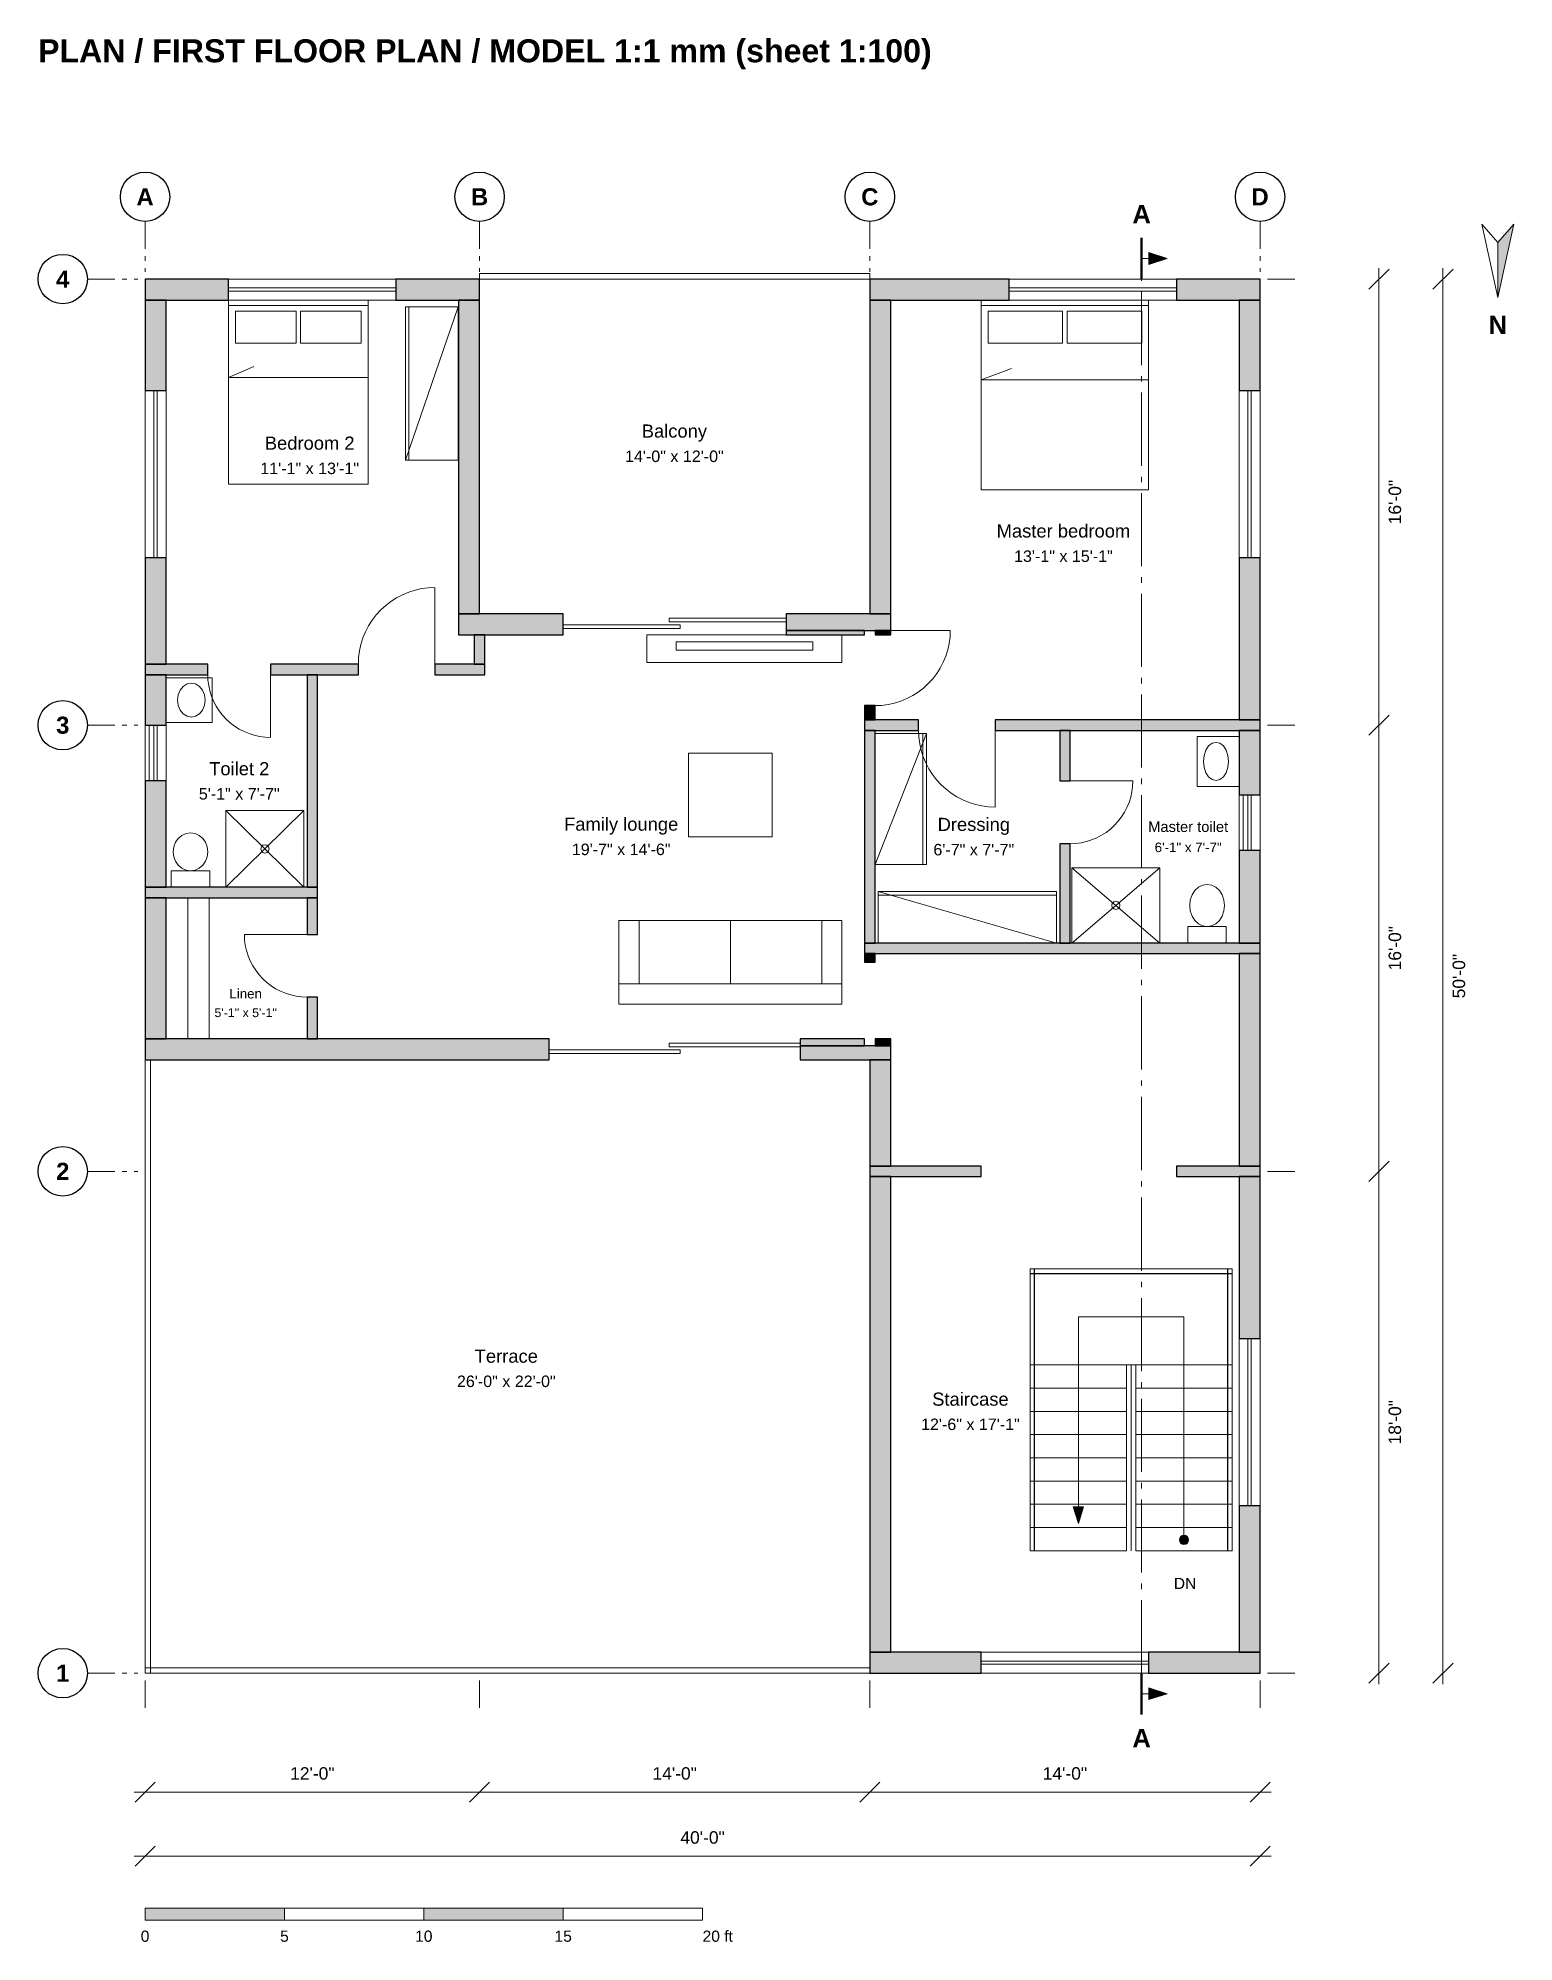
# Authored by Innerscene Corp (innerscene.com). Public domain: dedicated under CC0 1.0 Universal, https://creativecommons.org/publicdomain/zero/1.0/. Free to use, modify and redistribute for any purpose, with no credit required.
# Model space of a CAD drawing. Header units: millimetres. Extents: x 0 to 16138, y 39 to 20851.
import ezdxf
from ezdxf.enums import TextEntityAlignment as Align

# ---------------------------------------------------------------- set-up
doc = ezdxf.new("R2010")
doc.units = ezdxf.units.MM
for name, color, linetype, lineweight, true_color in [('A-BORDER', 7, 'Continuous', 18, 0x6f8794), ('A-DIMS', 7, 'Continuous', 15, 0x46606d), ('A-DOOR', 7, 'Continuous', 20, 0x8a5a35), ('A-FURN', 7, 'Continuous', 13, 0x6f7f86), ('A-GLAZ', 7, 'Continuous', 20, 0x2a7f95), ('A-GRID', 7, 'Continuous', 13, 0x7b939b), ('A-STAIR', 7, 'Continuous', 18, 0x3f525c), ('A-TEXT', 7, 'Continuous', 15, 0x1b2a33), ('A-WALL', 7, 'Continuous', 30, 0x2f3d46)]:
    doc.layers.add(name, color=color, linetype=linetype, lineweight=lineweight, true_color=true_color)
doc.styles.add('STR_BOLD', font='arialbd.ttf')
doc.styles.add('STR_REGULAR', font='arial.ttf')

# ---------------------------------------------------------------- blocks, each defined once
blk = doc.blocks.new('2705_3BHK_FIRST_FLOOR_PLAN_PLAN')
at = {"layer": 'A-DIMS'}
for points in [[(14792, 15040), (14968, 15840), (14792, 15640)], [(11177, 15465), (10977, 15529), (10977, 15401)], [(11177, -225), (10977, -161), (10977, -289)], [(0, -2700), (1524, -2700), (1524, -2570), (0, -2570)], [(3048, -2700), (4572, -2700), (4572, -2570), (3048, -2570)]]:
    blk.add_hatch(color=256, dxfattribs=at).paths.add_polyline_path(points)
at = {"layer": 'A-STAIR'}
blk.add_hatch(color=256, dxfattribs=at).paths.add_polyline_path([(10205, 1638), (10262, 1818), (10147, 1818)])
h = blk.add_hatch(color=256, dxfattribs=at)
edge = h.paths.add_edge_path()
edge.add_arc((11360, 1458), 50, 0, 360)
at = {"layer": 'A-WALL'}
for points in [[(0, 15010), (914, 15010), (914, 15240), (0, 15240)], [(2743, 15010), (3658, 15010), (3658, 15240), (2743, 15240)], [(7925, 15010), (9449, 15010), (9449, 15240), (7925, 15240)], [(11278, 15010), (12192, 15010), (12192, 15240), (11278, 15240)], [(0, 14021), (230, 14021), (230, 15010), (0, 15010)], [(3428, 11582), (3658, 11582), (3658, 15010), (3428, 15010)], [(7925, 11582), (8155, 11582), (8155, 15010), (7925, 15010)], [(11962, 14021), (12192, 14021), (12192, 15010), (11962, 15010)], [(0, 11030), (230, 11030), (230, 12192), (0, 12192)], [(11962, 10421), (12192, 10421), (12192, 12192), (11962, 12192)], [(3428, 11352), (4572, 11352), (4572, 11582), (3428, 11582)], [(7010, 11400), (8155, 11400), (8155, 11582), (7010, 11582)], [(3600, 11030), (3715, 11030), (3715, 11352), (3600, 11352)], [(7010, 11352), (7867, 11352), (7867, 11400), (7010, 11400)], [(7982, 11352), (8155, 11352), (8155, 11400), (7982, 11400)], [(0, 10915), (686, 10915), (686, 11030), (0, 11030)], [(0, 10363), (230, 10363), (230, 10915), (0, 10915)], [(1372, 10915), (2332, 10915), (2332, 11030), (1372, 11030)], [(1771, 8592), (1886, 8592), (1886, 10915), (1771, 10915)], [(3170, 10915), (3715, 10915), (3715, 11030), (3170, 11030)], [(7867, 10421), (7982, 10421), (7982, 10577), (7867, 10577)], [(7867, 10306), (8458, 10306), (8458, 10421), (7867, 10421)], [(9296, 10306), (12192, 10306), (12192, 10421), (9296, 10421)], [(7867, 7982), (7982, 7982), (7982, 10306), (7867, 10306)], [(10001, 9754), (10116, 9754), (10116, 10306), (10001, 10306)], [(11962, 9601), (12192, 9601), (12192, 10306), (11962, 10306)], [(0, 8592), (230, 8592), (230, 9754), (0, 9754)], [(10001, 7982), (10116, 7982), (10116, 9068), (10001, 9068)], [(11962, 7982), (12192, 7982), (12192, 8992), (11962, 8992)], [(0, 8477), (1886, 8477), (1886, 8592), (0, 8592)], [(0, 6936), (230, 6936), (230, 8477), (0, 8477)], [(1771, 8077), (1886, 8077), (1886, 8477), (1771, 8477)], [(7867, 7867), (12192, 7867), (12192, 7982), (7867, 7982)], [(7867, 7772), (7982, 7772), (7982, 7867), (7867, 7867)], [(11962, 5544), (12192, 5544), (12192, 7867), (11962, 7867)], [(1771, 6936), (1886, 6936), (1886, 7391), (1771, 7391)], [(0, 6706), (4420, 6706), (4420, 6936), (0, 6936)], [(7163, 6858), (7867, 6858), (7867, 6936), (7163, 6936)], [(7982, 6858), (8155, 6858), (8155, 6936), (7982, 6936)], [(7163, 6706), (8155, 6706), (8155, 6858), (7163, 6858)], [(7925, 5544), (8155, 5544), (8155, 6706), (7925, 6706)], [(7925, 5429), (9144, 5429), (9144, 5544), (7925, 5544)], [(7925, 230), (8155, 230), (8155, 5429), (7925, 5429)], [(11278, 5429), (12192, 5429), (12192, 5544), (11278, 5544)], [(11962, 3658), (12192, 3658), (12192, 5429), (11962, 5429)], [(11962, 230), (12192, 230), (12192, 1829), (11962, 1829)], [(7925, 0), (9144, 0), (9144, 230), (7925, 230)], [(10973, 0), (12192, 0), (12192, 230), (10973, 230)]]:
    blk.add_hatch(color=256, dxfattribs=at).paths.add_polyline_path(points)
at = {"layer": 'A-DIMS', "lineweight": 50}
for p, q in [((10897, 15690), (10897, 15240)), ((10897, -450), (10897, 0))]:
    blk.add_line(p, q, dxfattribs=at)
at = {"layer": 'A-DIMS'}
for p, q in [((10897, 15465), (11177, 15465)), ((10897, 15220), (10897, 15240)), ((13492, 10243), (13492, 15360)), ((14192, -120), (14192, 15360)), ((10897, 14300), (10897, 15100)), ((10897, 14120), (10897, 14180)), ((10897, 13200), (10897, 14000)), ((10897, 13020), (10897, 13080)), ((10897, 12100), (10897, 12900)), ((10897, 11920), (10897, 11980)), ((10897, 11000), (10897, 11800)), ((10897, 10820), (10897, 10880)), ((10897, 9900), (10897, 10700)), ((13492, 5366), (13492, 10483)), ((10897, 9720), (10897, 9780)), ((10897, 8800), (10897, 9600)), ((10897, 8620), (10897, 8680)), ((10897, 7700), (10897, 8500)), ((10897, 7520), (10897, 7580)), ((10897, 6600), (10897, 7400)), ((10897, 6420), (10897, 6480)), ((10897, 5500), (10897, 6300)), ((13492, -120), (13492, 5606)), ((10897, 5320), (10897, 5380)), ((10897, 4400), (10897, 5200)), ((10897, 4220), (10897, 4280)), ((10897, 3300), (10897, 4100)), ((10897, 3120), (10897, 3180)), ((10897, 2200), (10897, 3000)), ((10897, 2020), (10897, 2080)), ((10897, 1100), (10897, 1900)), ((10897, 920), (10897, 980)), ((10897, 0), (10897, 800)), ((10897, -225), (11177, -225)), ((-120, -1300), (3778, -1300)), ((3538, -1300), (8045, -1300)), ((7805, -1300), (12312, -1300)), ((-120, -2000), (12312, -2000))]:
    blk.add_line(p, q, dxfattribs=at)
at = {"layer": 'A-DIMS', "lineweight": 30}
for p, q in [((13382, 15130), (13602, 15350)), ((14082, 15130), (14302, 15350)), ((13382, 10253), (13602, 10473)), ((13382, 10253), (13602, 10473)), ((13382, 5376), (13602, 5596)), ((13382, 5376), (13602, 5596)), ((13382, -110), (13602, 110)), ((14082, -110), (14302, 110)), ((-110, -1410), (110, -1190)), ((3548, -1410), (3768, -1190)), ((3548, -1410), (3768, -1190)), ((7815, -1410), (8035, -1190)), ((7815, -1410), (8035, -1190)), ((12082, -1410), (12302, -1190)), ((-110, -2110), (110, -1890)), ((12082, -2110), (12302, -1890))]:
    blk.add_line(p, q, dxfattribs=at)
at = {"layer": 'A-DIMS'}
for points in [[(14792, 15040), (14616, 15840), (14792, 15640)], [(14792, 15040), (14968, 15840), (14792, 15640)], [(11177, 15465), (10977, 15529), (10977, 15401)], [(11177, -225), (10977, -161), (10977, -289)], [(0, -2700), (1524, -2700), (1524, -2570), (0, -2570)], [(1524, -2700), (3048, -2700), (3048, -2570), (1524, -2570)], [(3048, -2700), (4572, -2700), (4572, -2570), (3048, -2570)], [(4572, -2700), (6096, -2700), (6096, -2570), (4572, -2570)]]:
    blk.add_lwpolyline(points, close=True, dxfattribs=at)
at = {"layer": 'A-DOOR'}
for p, q in [((3170, 11030), (3170, 11868)), ((7982, 11400), (8805, 11400)), ((1372, 10915), (1372, 10230)), ((9296, 10306), (9296, 9468)), ((10116, 9754), (10802, 9754)), ((1771, 8077), (1086, 8077))]:
    blk.add_line(p, q, dxfattribs=at)
for points in [[(2332, 11030), (2335, 11103), (2344, 11176), (2360, 11247), (2382, 11317), (2410, 11385), (2444, 11449), (2483, 11511), (2528, 11569), (2577, 11623), (2631, 11672), (2689, 11717), (2751, 11756), (2816, 11790), (2883, 11818), (2953, 11840), (3024, 11856), (3097, 11865), (3170, 11868)], [(7982, 10577), (8054, 10580), (8125, 10589), (8195, 10605), (8264, 10626), (8330, 10654), (8394, 10687), (8454, 10725), (8511, 10769), (8564, 10818), (8613, 10871), (8656, 10927), (8695, 10988), (8728, 11052), (8756, 11118), (8777, 11187), (8793, 11257), (8802, 11328), (8805, 11400)], [(686, 10915), (688, 10856), (696, 10796), (709, 10738), (727, 10681), (750, 10625), (778, 10572), (810, 10522), (846, 10474), (887, 10430), (931, 10390), (978, 10354), (1029, 10321), (1082, 10294), (1137, 10271), (1194, 10253), (1253, 10240), (1312, 10232), (1372, 10230)], [(8458, 10306), (8461, 10233), (8471, 10160), (8487, 10089), (8509, 10019), (8537, 9951), (8570, 9887), (8610, 9825), (8654, 9767), (8704, 9713), (8758, 9664), (8816, 9619), (8877, 9580), (8942, 9546), (9010, 9518), (9079, 9496), (9151, 9480), (9223, 9471), (9296, 9468)], [(10116, 9068), (10176, 9070), (10235, 9078), (10293, 9091), (10350, 9109), (10406, 9132), (10459, 9160), (10509, 9192), (10557, 9228), (10601, 9269), (10641, 9313), (10678, 9360), (10710, 9411), (10737, 9464), (10760, 9519), (10778, 9576), (10791, 9635), (10799, 9694), (10802, 9754)], [(1771, 7391), (1712, 7394), (1652, 7402), (1594, 7415), (1537, 7433), (1481, 7456), (1428, 7483), (1378, 7515), (1330, 7552), (1286, 7592), (1246, 7636), (1210, 7684), (1177, 7734), (1150, 7787), (1127, 7843), (1109, 7900), (1096, 7958), (1088, 8017), (1086, 8077)]]:
    blk.add_lwpolyline(points, dxfattribs=at)
at = {"layer": 'A-FURN'}
for p, q in [((3425, 14935), (2846, 13259)), ((2886, 14935), (2886, 13259)), ((914, 14165), (1189, 14286)), ((914, 14165), (2438, 14165)), ((9144, 14140), (9473, 14264)), ((9144, 14140), (10973, 14140)), ((7982, 8839), (8546, 10272)), ((8506, 8839), (8506, 10272)), ((1737, 8592), (884, 9430)), ((884, 8592), (1737, 9430)), ((11095, 7982), (10135, 8805)), ((10135, 7982), (11095, 8805)), ((9967, 7982), (8016, 8546)), ((466, 6936), (466, 8477)), ((9967, 8506), (8016, 8506)), ((6401, 7535), (6401, 8230))]:
    blk.add_line(p, q, dxfattribs=at)
for points in [[(914, 15010), (2438, 15010), (2438, 12998), (914, 12998)], [(914, 15010), (2438, 15010), (2438, 14950), (914, 14950)], [(9144, 15010), (10973, 15010), (10973, 12937), (9144, 12937)], [(9144, 15010), (10973, 15010), (10973, 14950), (9144, 14950)], [(989, 14890), (1651, 14890), (1651, 14540), (989, 14540)], [(1701, 14890), (2363, 14890), (2363, 14540), (1701, 14540)], [(3425, 14935), (3425, 13259), (2846, 13259), (2846, 14935)], [(9219, 14890), (10033, 14890), (10033, 14540), (9219, 14540)], [(10083, 14890), (10898, 14890), (10898, 14540), (10083, 14540)], [(5486, 11352), (7620, 11352), (7620, 11048), (5486, 11048)], [(5806, 11276), (7300, 11276), (7300, 11185), (5806, 11185)], [(230, 10394), (230, 10881), (733, 10881), (733, 10394)], [(507, 10823), (553, 10814), (595, 10787), (629, 10746), (650, 10695), (657, 10638), (650, 10580), (629, 10529), (595, 10488), (553, 10461), (507, 10452), (460, 10461), (418, 10488), (385, 10529), (363, 10580), (356, 10638), (363, 10695), (385, 10746), (418, 10787), (460, 10814)], [(7982, 8839), (7982, 10272), (8546, 10272), (8546, 8839)], [(11962, 10241), (11962, 9693), (11505, 9693), (11505, 10241)], [(6858, 9144), (5944, 9144), (5944, 10058), (6858, 10058)], [(11711, 9758), (11668, 9769), (11630, 9798), (11600, 9844), (11580, 9903), (11573, 9967), (11580, 10031), (11600, 10090), (11630, 10136), (11668, 10165), (11711, 10175), (11753, 10165), (11791, 10136), (11822, 10090), (11841, 10031), (11848, 9967), (11841, 9903), (11822, 9844), (11791, 9798), (11753, 9769)], [(1737, 8592), (884, 8592), (884, 9430), (1737, 9430)], [(307, 8979), (313, 9033), (332, 9083), (362, 9126), (402, 9159), (448, 9179), (497, 9186), (546, 9179), (592, 9159), (631, 9126), (661, 9083), (680, 9033), (687, 8979), (680, 8925), (661, 8876), (631, 8833), (592, 8800), (546, 8779), (497, 8772), (448, 8779), (402, 8800), (362, 8833), (332, 8876), (313, 8925)], [(1266, 9011), (1272, 9034), (1288, 9050), (1311, 9056), (1333, 9050), (1350, 9034), (1356, 9011), (1350, 8988), (1333, 8972), (1311, 8966), (1288, 8972), (1272, 8988)], [(707, 8592), (287, 8592), (287, 8772), (707, 8772)], [(11095, 7982), (10135, 7982), (10135, 8805), (11095, 8805)], [(9967, 7982), (8016, 7982), (8016, 8546), (9967, 8546)], [(11423, 8392), (11429, 8452), (11448, 8507), (11479, 8555), (11518, 8592), (11564, 8615), (11613, 8622), (11662, 8615), (11708, 8592), (11747, 8555), (11777, 8507), (11796, 8452), (11803, 8392), (11796, 8333), (11777, 8277), (11747, 8230), (11708, 8193), (11662, 8170), (11613, 8162), (11564, 8170), (11518, 8193), (11479, 8230), (11448, 8277), (11429, 8333)], [(230, 6936), (230, 8477), (702, 8477), (702, 6936)], [(10570, 8394), (10576, 8416), (10592, 8433), (10615, 8439), (10637, 8433), (10654, 8416), (10660, 8394), (10654, 8371), (10637, 8355), (10615, 8349), (10592, 8355), (10576, 8371)], [(7620, 7315), (5182, 7315), (5182, 8230), (7620, 8230)], [(5402, 7535), (5182, 7535), (5182, 8230), (5402, 8230)], [(7620, 7535), (7400, 7535), (7400, 8230), (7620, 8230)], [(11823, 7982), (11403, 7982), (11403, 8162), (11823, 8162)], [(7620, 7315), (5182, 7315), (5182, 7535), (7620, 7535)]]:
    blk.add_lwpolyline(points, close=True, dxfattribs=at)
at = {"layer": 'A-GLAZ'}
for p, q in [((914, 15240), (2743, 15240)), ((914, 15010), (914, 15240)), ((2743, 15010), (2743, 15240)), ((9449, 15240), (11278, 15240)), ((9449, 15010), (9449, 15240)), ((11278, 15010), (11278, 15240)), ((914, 15143), (2743, 15143)), ((914, 15107), (2743, 15107)), ((914, 15010), (2743, 15010)), ((9449, 15143), (11278, 15143)), ((9449, 15107), (11278, 15107)), ((9449, 15010), (11278, 15010)), ((0, 12192), (0, 14021)), ((0, 14021), (230, 14021)), ((97, 12192), (97, 14021)), ((133, 12192), (133, 14021)), ((230, 12192), (230, 14021)), ((11962, 12192), (11962, 14021)), ((11962, 14021), (12192, 14021)), ((12059, 12192), (12059, 14021)), ((12095, 12192), (12095, 14021)), ((12192, 12192), (12192, 14021)), ((0, 12192), (230, 12192)), ((11962, 12192), (12192, 12192)), ((4572, 11352), (4572, 11582)), ((7010, 11352), (7010, 11582)), ((0, 9754), (0, 10363)), ((0, 10363), (230, 10363)), ((46, 9754), (46, 10363)), ((97, 9754), (97, 10363)), ((133, 9754), (133, 10363)), ((230, 9754), (230, 10363)), ((0, 9754), (230, 9754)), ((11962, 8992), (11962, 9601)), ((11962, 9601), (12192, 9601)), ((12008, 8992), (12008, 9601)), ((12059, 8992), (12059, 9601)), ((12095, 8992), (12095, 9601)), ((12192, 8992), (12192, 9601)), ((11962, 8992), (12192, 8992)), ((4420, 6706), (4420, 6936)), ((7163, 6706), (7163, 6936)), ((11962, 1829), (11962, 3658)), ((11962, 3658), (12192, 3658)), ((12059, 1829), (12059, 3658)), ((12095, 1829), (12095, 3658)), ((12192, 1829), (12192, 3658)), ((11962, 1829), (12192, 1829)), ((9144, 230), (10973, 230)), ((9144, 0), (9144, 230)), ((10973, 0), (10973, 230)), ((9144, 133), (10973, 133)), ((9144, 97), (10973, 97)), ((9144, 0), (10973, 0))]:
    blk.add_line(p, q, dxfattribs=at)
for points in [[(4572, 11421), (5851, 11421), (5851, 11461), (4572, 11461)], [(5731, 11495), (7010, 11495), (7010, 11535), (5731, 11535)], [(5731, 6848), (7163, 6848), (7163, 6888), (5731, 6888)], [(4420, 6775), (5851, 6775), (5851, 6815), (4420, 6815)]]:
    blk.add_lwpolyline(points, close=True, dxfattribs=at)
at = {"layer": 'A-GRID'}
for p, q in [((0, 15870), (0, 15570)), ((3658, 15870), (3658, 15570)), ((7925, 15870), (7925, 15570)), ((12192, 15870), (12192, 15570)), ((0, 15490), (0, 15440)), ((3658, 15490), (3658, 15440)), ((7925, 15490), (7925, 15440)), ((12192, 15490), (12192, 15440)), ((-630, 15240), (-330, 15240)), ((-250, 15240), (-200, 15240)), ((-120, 15240), (-80, 15240)), ((0, 15360), (0, 15320)), ((3658, 15360), (3658, 15320)), ((7925, 15360), (7925, 15320)), ((12192, 15360), (12192, 15320)), ((12272, 15240), (12572, 15240)), ((-630, 10363), (-330, 10363)), ((-250, 10363), (-200, 10363)), ((-120, 10363), (-80, 10363)), ((12272, 10363), (12572, 10363)), ((-630, 5486), (-330, 5486)), ((-250, 5486), (-200, 5486)), ((-120, 5486), (-80, 5486)), ((12272, 5486), (12572, 5486)), ((-630, 0), (-330, 0)), ((-250, 0), (-200, 0)), ((-120, 0), (-80, 0)), ((12272, 0), (12572, 0)), ((0, -80), (0, -380)), ((3658, -80), (3658, -380)), ((7925, -80), (7925, -380)), ((12192, -80), (12192, -380))]:
    blk.add_line(p, q, dxfattribs=at)
at = {"layer": 'A-GRID', "lineweight": 25}
for centre in [(0, 16140), (3658, 16140), (7925, 16140), (12192, 16140), (-900, 15240), (-900, 10363), (-900, 5486), (-900, 0)]:
    blk.add_circle(centre, 270, dxfattribs=at)
at = {"layer": 'A-STAIR', "lineweight": 30}
for p, q in [((9727, 1338), (9727, 4420)), ((11837, 4420), (11837, 1338)), ((9677, 4370), (11887, 4370))]:
    blk.add_line(p, q, dxfattribs=at)
at = {"layer": 'A-STAIR'}
for p, q in [((10782, 1338), (10782, 3370)), ((9677, 3116), (10732, 3116)), ((10832, 3116), (11887, 3116)), ((9677, 2862), (10732, 2862)), ((10832, 2862), (11887, 2862)), ((9677, 2608), (10732, 2608)), ((10832, 2608), (11887, 2608)), ((9677, 2354), (10732, 2354)), ((10832, 2354), (11887, 2354)), ((9677, 2100), (10732, 2100)), ((10832, 2100), (11887, 2100)), ((9677, 1846), (10732, 1846)), ((10832, 1846), (11887, 1846)), ((9677, 1592), (10732, 1592)), ((10832, 1592), (11887, 1592))]:
    blk.add_line(p, q, dxfattribs=at)
for points in [[(3658, 15240), (7925, 15240), (7925, 15300), (3658, 15300)], [(0, 0), (60, 0), (60, 6706), (0, 6706)], [(9677, 3370), (11887, 3370), (11887, 4420), (9677, 4420)], [(9677, 1338), (10732, 1338), (10732, 3370), (9677, 3370)], [(10832, 1338), (11887, 1338), (11887, 3370), (10832, 3370)], [(10205, 1638), (10262, 1818), (10147, 1818)], [(0, 0), (7925, 0), (7925, 60), (0, 60)]]:
    blk.add_lwpolyline(points, close=True, dxfattribs=at)
blk.add_lwpolyline([(11360, 1458), (11360, 3895), (10205, 3895), (10205, 1638)], dxfattribs=at)
blk.add_circle((11360, 1458), 50, dxfattribs=at)
at = {"layer": 'A-WALL'}
for points in [[(0, 15010), (914, 15010), (914, 15240), (0, 15240)], [(2743, 15010), (3658, 15010), (3658, 15240), (2743, 15240)], [(7925, 15010), (9449, 15010), (9449, 15240), (7925, 15240)], [(11278, 15010), (12192, 15010), (12192, 15240), (11278, 15240)], [(0, 14021), (230, 14021), (230, 15010), (0, 15010)], [(3428, 11582), (3658, 11582), (3658, 15010), (3428, 15010)], [(7925, 11582), (8155, 11582), (8155, 15010), (7925, 15010)], [(11962, 14021), (12192, 14021), (12192, 15010), (11962, 15010)], [(0, 11030), (230, 11030), (230, 12192), (0, 12192)], [(11962, 10421), (12192, 10421), (12192, 12192), (11962, 12192)], [(3428, 11352), (4572, 11352), (4572, 11582), (3428, 11582)], [(7010, 11400), (8155, 11400), (8155, 11582), (7010, 11582)], [(3600, 11030), (3715, 11030), (3715, 11352), (3600, 11352)], [(7010, 11352), (7867, 11352), (7867, 11400), (7010, 11400)], [(7982, 11352), (8155, 11352), (8155, 11400), (7982, 11400)], [(0, 10915), (686, 10915), (686, 11030), (0, 11030)], [(0, 10363), (230, 10363), (230, 10915), (0, 10915)], [(1372, 10915), (2332, 10915), (2332, 11030), (1372, 11030)], [(1771, 8592), (1886, 8592), (1886, 10915), (1771, 10915)], [(3170, 10915), (3715, 10915), (3715, 11030), (3170, 11030)], [(7867, 10421), (7982, 10421), (7982, 10577), (7867, 10577)], [(7867, 10306), (8458, 10306), (8458, 10421), (7867, 10421)], [(9296, 10306), (12192, 10306), (12192, 10421), (9296, 10421)], [(7867, 7982), (7982, 7982), (7982, 10306), (7867, 10306)], [(10001, 9754), (10116, 9754), (10116, 10306), (10001, 10306)], [(11962, 9601), (12192, 9601), (12192, 10306), (11962, 10306)], [(0, 8592), (230, 8592), (230, 9754), (0, 9754)], [(10001, 7982), (10116, 7982), (10116, 9068), (10001, 9068)], [(11962, 7982), (12192, 7982), (12192, 8992), (11962, 8992)], [(0, 8477), (1886, 8477), (1886, 8592), (0, 8592)], [(0, 6936), (230, 6936), (230, 8477), (0, 8477)], [(1771, 8077), (1886, 8077), (1886, 8477), (1771, 8477)], [(7867, 7867), (12192, 7867), (12192, 7982), (7867, 7982)], [(7867, 7772), (7982, 7772), (7982, 7867), (7867, 7867)], [(11962, 5544), (12192, 5544), (12192, 7867), (11962, 7867)], [(1771, 6936), (1886, 6936), (1886, 7391), (1771, 7391)], [(0, 6706), (4420, 6706), (4420, 6936), (0, 6936)], [(7163, 6858), (7867, 6858), (7867, 6936), (7163, 6936)], [(7982, 6858), (8155, 6858), (8155, 6936), (7982, 6936)], [(7163, 6706), (8155, 6706), (8155, 6858), (7163, 6858)], [(7925, 5544), (8155, 5544), (8155, 6706), (7925, 6706)], [(7925, 5429), (9144, 5429), (9144, 5544), (7925, 5544)], [(7925, 230), (8155, 230), (8155, 5429), (7925, 5429)], [(11278, 5429), (12192, 5429), (12192, 5544), (11278, 5544)], [(11962, 3658), (12192, 3658), (12192, 5429), (11962, 5429)], [(11962, 230), (12192, 230), (12192, 1829), (11962, 1829)], [(7925, 0), (9144, 0), (9144, 230), (7925, 230)], [(10973, 0), (12192, 0), (12192, 230), (10973, 230)]]:
    blk.add_lwpolyline(points, close=True, dxfattribs=at)
at = {"layer": 'A-DIMS', "style": 'STR_REGULAR'}
for s, p in [('16\'-0"', (13734, 12802)), ('16\'-0"', (13734, 7925)), ('50\'-0"', (14434, 7620)), ('18\'-0"', (13734, 2743))]:
    blk.add_text(s, height=136.4, rotation=90, dxfattribs=at).set_placement(p, align=Align.CENTER)
for s, height, p in [('12\'-0"', 136.4, (1829, -1164)), ('14\'-0"', 136.4, (5791, -1164)), ('14\'-0"', 136.4, (10058, -1164)), ('40\'-0"', 136.4, (6096, -1864)), ('0', 122, (0, -2936)), ('5', 122, (1524, -2936)), ('10', 122.1, (3048, -2936)), ('15', 122.1, (4572, -2936))]:
    blk.add_text(s, height=height, dxfattribs=at).set_placement(p, align=Align.CENTER)
blk.add_text('20 ft', height=122.1, dxfattribs=at).set_placement((6096, -2936))
at = {"layer": 'A-TEXT'}
for s, height, style, p in [('C', 187, 'STR_BOLD', (7925, 16046)), ('A', 187, 'STR_BOLD', (0, 16046)), ('B', 187, 'STR_BOLD', (3658, 16046)), ('A', 201, 'STR_BOLD', (10897, 15849)), ('D', 187, 'STR_BOLD', (12192, 16046)), ('4', 187, 'STR_BOLD', (-900, 15146)), ('N', 201, 'STR_BOLD', (14792, 14640)), ('Balcony', 143.6, 'STR_REGULAR', (5788, 13507)), ('Bedroom 2', 143.6, 'STR_REGULAR', (1800, 13375)), ('14\'-0" x 12\'-0"', 125.65, 'STR_REGULAR', (5788, 13240)), ('11\'-1" x 13\'-1"', 125.65, 'STR_REGULAR', (1800, 13108)), ('Master bedroom', 143.6, 'STR_REGULAR', (10042, 12415)), ('13\'-1" x 15\'-1"', 125.65, 'STR_REGULAR', (10042, 12148)), ('3', 187, 'STR_BOLD', (-900, 10270)), ('Toilet 2', 143.6, 'STR_REGULAR', (1030, 9816)), ('5\'-1" x 7\'-7"', 125.65, 'STR_REGULAR', (1030, 9550)), ('Family lounge', 143.6, 'STR_REGULAR', (5206, 9210)), ('Dressing', 143.6, 'STR_REGULAR', (9062, 9207)), ('Master toilet', 114.88, 'STR_REGULAR', (11406, 9196)), ('19\'-7" x 14\'-6"', 125.65, 'STR_REGULAR', (5206, 8943)), ('6\'-7" x 7\'-7"', 125.65, 'STR_REGULAR', (9062, 8940)), ('6\'-1" x 7\'-7"', 104.11, 'STR_REGULAR', (11406, 8976)), ('Linen', 104.1, 'STR_REGULAR', (1100, 7376)), ('5\'-1" x 5\'-1"', 96.93, 'STR_REGULAR', (1100, 7172)), ('2', 187, 'STR_BOLD', (-900, 5393)), ('Terrace', 143.6, 'STR_REGULAR', (3950, 3394)), ('26\'-0" x 22\'-0"', 125.65, 'STR_REGULAR', (3950, 3128)), ('Staircase', 143.6, 'STR_REGULAR', (9025, 2924)), ('12\'-6" x 17\'-1"', 125.65, 'STR_REGULAR', (9025, 2658)), ('DN', 122.1, 'STR_REGULAR', (11372, 920)), ('1', 187, 'STR_BOLD', (-900, -94)), ('A', 201, 'STR_BOLD', (10897, -811))]:
    blk.add_text(s, height=height, dxfattribs=dict(at, style=style)).set_placement(p, align=Align.CENTER)

msp = doc.modelspace()

# ---------------------------------------------------------------- block references
at = {"layer": 'A-BORDER'}
msp.add_blockref('2705_3BHK_FIRST_FLOOR_PLAN_PLAN', (1170, 2976.8), dxfattribs=at)

# ---------------------------------------------------------------- texts
at = {"layer": 'A-TEXT', "style": 'STR_BOLD'}
msp.add_text('PLAN / FIRST FLOOR PLAN / MODEL 1:1 mm (sheet 1:100)', height=251.3, dxfattribs=at).set_placement((0, 20586.8))

doc.saveas('drawing.dxf')
